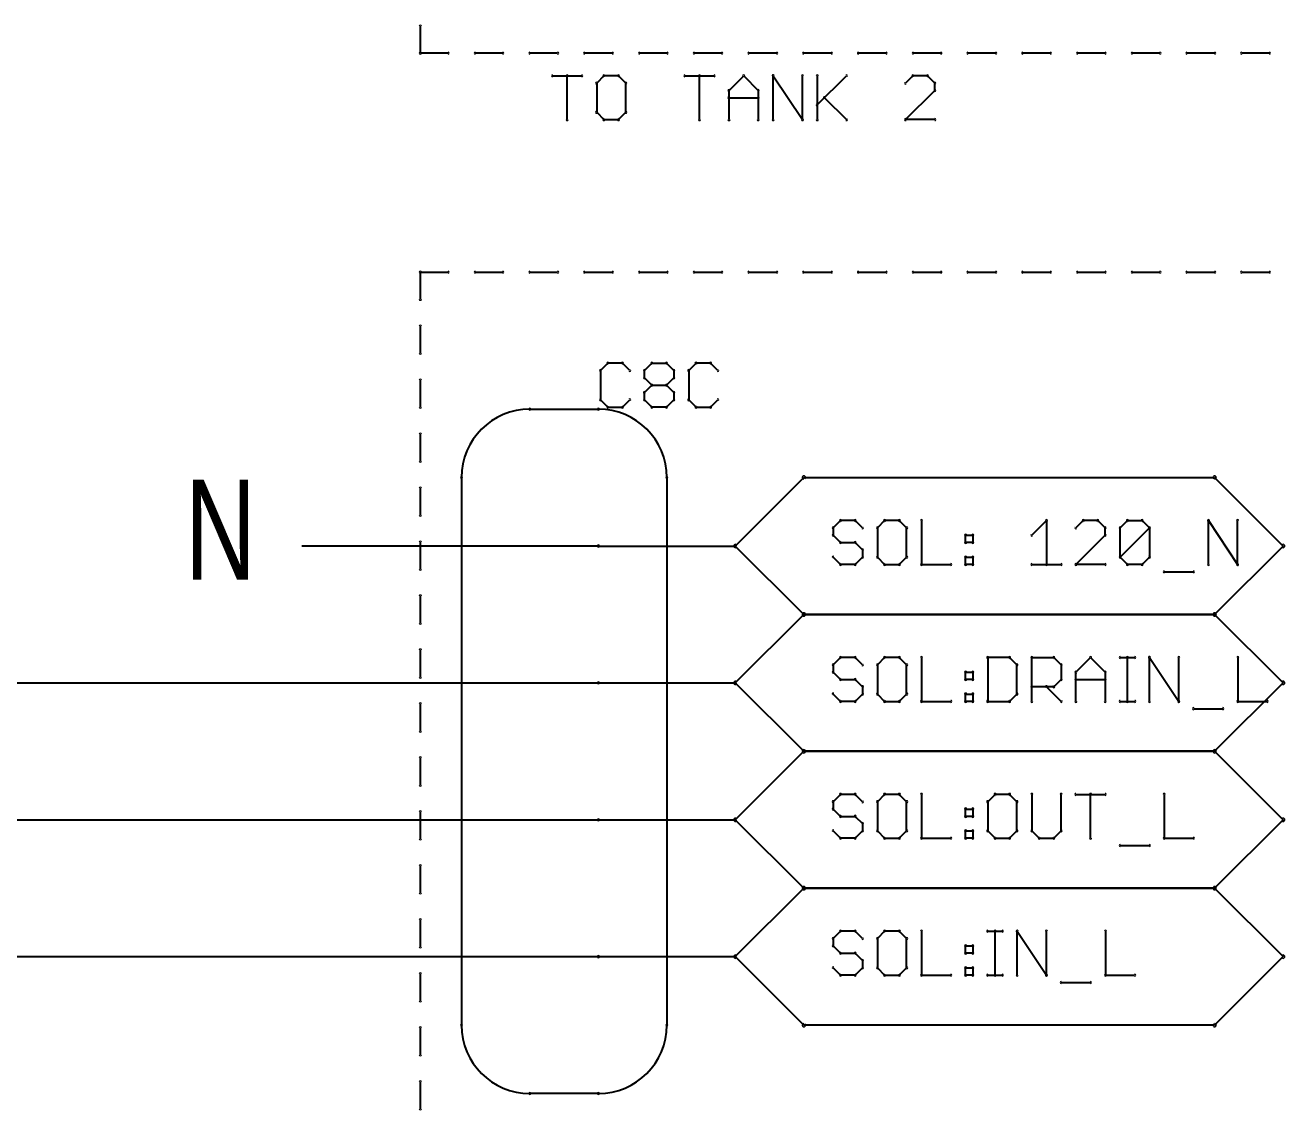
# Paper-space layout 'RLT OUTPUT MODULE' of a CAD drawing. Header units: inches. Extents: x 0.1 to 12.3, y 0.1 to 10.
# Drawn here: x 7.113 to 8.953, y 3.326 to 4.911 of the extents above; entities that cross this region are included whole.
import ezdxf

# ---------------------------------------------------------------- set-up
doc = ezdxf.new("R2010")
doc.units = ezdxf.units.IN
doc.header["$MEASUREMENT"] = 0
for name, color, linetype in [('94', 14, 'Continuous'), ('95', 250, 'Continuous'), ('96', 250, 'Continuous'), ('97', 94, 'Continuous'), ('TEXT', 4, 'Continuous'), ('THIN_RED', 1, 'Continuous')]:
    doc.layers.add(name, color=color, linetype=linetype)
doc.styles.add('SLDTEXTSTYLE0', font='TXT', dxfattribs={"width": 0.736842})

psp = doc.layouts.new('RLT OUTPUT MODULE')

# ---------------------------------------------------------------- linework, layer by layer
at = {"layer": '94', "lineweight": 25}
for p, q in [((8.15, 4.15), (8.25, 4.25)), ((8.25, 4.25), (8.85, 4.25)), ((8.85, 4.25), (8.95, 4.15)), ((7.95, 4.15), (8.15, 4.15)), ((8.25, 4.05), (8.15, 4.15)), ((8.95, 4.15), (8.85, 4.05)), ((8.15, 3.95), (8.25, 4.05)), ((8.85, 4.05), (8.25, 4.05)), ((8.25, 4.05), (8.85, 4.05)), ((8.85, 4.05), (8.95, 3.95)), ((7.95, 3.95), (8.15, 3.95)), ((8.25, 3.85), (8.15, 3.95)), ((8.95, 3.95), (8.85, 3.85)), ((8.15, 3.75), (8.25, 3.85)), ((8.85, 3.85), (8.25, 3.85)), ((8.25, 3.85), (8.85, 3.85)), ((8.85, 3.85), (8.95, 3.75)), ((7.95, 3.75), (8.15, 3.75)), ((8.25, 3.65), (8.15, 3.75)), ((8.95, 3.75), (8.85, 3.65)), ((8.15, 3.55), (8.25, 3.65)), ((8.85, 3.65), (8.25, 3.65)), ((8.25, 3.65), (8.85, 3.65)), ((8.85, 3.65), (8.95, 3.55)), ((7.95, 3.55), (8.15, 3.55)), ((8.25, 3.45), (8.15, 3.55)), ((8.95, 3.55), (8.85, 3.45)), ((8.85, 3.45), (8.25, 3.45))]:
    psp.add_line(p, q, dxfattribs=at)
at = {"layer": '94', "lineweight": 18}
for centre, radius, start, end in [((8.25, 4.25), 0.0025, 90, 270), ((8.25, 4.25), 0.0025, 315, 135), ((8.85, 4.25), 0.0025, 45, 225), ((8.85, 4.25), 0.0025, 270, 90), ((7.95, 4.15), 0.0015, 90, 270), ((8.15, 4.15), 0.0025, 45, 225), ((8.15, 4.15), 0.0025, 135, 315), ((8.15, 4.15), 0.0015, 270, 90), ((8.95, 4.15), 0.0025, 315, 135), ((8.95, 4.15), 0.0025, 225, 45), ((8.25, 4.05), 0.0025, 90, 270), ((8.25, 4.05), 0.0025, 90, 270), ((8.25, 4.05), 0.0025, 315, 135), ((8.25, 4.05), 0.0025, 225, 45), ((8.85, 4.05), 0.0025, 45, 225), ((8.85, 4.05), 0.0025, 135, 315), ((8.85, 4.05), 0.0025, 270, 90), ((8.85, 4.05), 0.0025, 270, 90), ((7.95, 3.95), 0.0015, 90, 270), ((8.15, 3.95), 0.0025, 45, 225), ((8.15, 3.95), 0.0025, 135, 315), ((8.15, 3.95), 0.0015, 270, 90), ((8.95, 3.95), 0.0025, 315, 135), ((8.95, 3.95), 0.0025, 225, 45), ((8.25, 3.85), 0.0025, 90, 270), ((8.25, 3.85), 0.0025, 90, 270), ((8.25, 3.85), 0.0025, 315, 135), ((8.25, 3.85), 0.0025, 225, 45), ((8.85, 3.85), 0.0025, 45, 225), ((8.85, 3.85), 0.0025, 135, 315), ((8.85, 3.85), 0.0025, 270, 90), ((8.85, 3.85), 0.0025, 270, 90), ((7.95, 3.75), 0.0015, 90, 270), ((8.15, 3.75), 0.0025, 45, 225), ((8.15, 3.75), 0.0025, 135, 315), ((8.15, 3.75), 0.0015, 270, 90), ((8.95, 3.75), 0.0025, 315, 135), ((8.95, 3.75), 0.0025, 225, 45), ((8.25, 3.65), 0.0025, 90, 270), ((8.25, 3.65), 0.0025, 90, 270), ((8.25, 3.65), 0.0025, 315, 135), ((8.25, 3.65), 0.0025, 225, 45), ((8.85, 3.65), 0.0025, 45, 225), ((8.85, 3.65), 0.0025, 135, 315), ((8.85, 3.65), 0.0025, 270, 90), ((8.85, 3.65), 0.0025, 270, 90), ((7.95, 3.55), 0.0015, 90, 270), ((8.15, 3.55), 0.0025, 45, 225), ((8.15, 3.55), 0.0025, 135, 315), ((8.15, 3.55), 0.0015, 270, 90), ((8.95, 3.55), 0.0025, 315, 135), ((8.95, 3.55), 0.0025, 225, 45), ((8.25, 3.45), 0.0025, 90, 270), ((8.25, 3.45), 0.0025, 225, 45), ((8.85, 3.45), 0.0025, 135, 315), ((8.85, 3.45), 0.0025, 270, 90)]:
    psp.add_arc(centre, radius, start, end, dxfattribs=at)
at = {"layer": '95', "lineweight": 25}
for p, q in [((7.9637, 4.4171), (7.953, 4.4064)), ((7.985, 4.4171), (7.9637, 4.4171)), ((7.9957, 4.4064), (7.985, 4.4171)), ((8.0175, 4.4064), (8.0281, 4.4171)), ((8.0281, 4.4171), (8.0495, 4.4171)), ((8.0495, 4.4171), (8.0602, 4.4064)), ((8.0926, 4.4171), (8.0819, 4.4064)), ((8.1139, 4.4171), (8.0926, 4.4171)), ((8.1246, 4.4064), (8.1139, 4.4171)), ((7.953, 4.4064), (7.953, 4.3637)), ((8.0175, 4.3957), (8.0175, 4.4064)), ((8.0602, 4.4064), (8.0602, 4.3957)), ((8.0819, 4.4064), (8.0819, 4.3637)), ((8.0281, 4.385), (8.0175, 4.3957)), ((8.0175, 4.3744), (8.0281, 4.385)), ((8.0281, 4.385), (8.0495, 4.385)), ((8.0602, 4.3957), (8.0495, 4.385)), ((8.0495, 4.385), (8.0602, 4.3744)), ((7.953, 4.3637), (7.9637, 4.353)), ((7.985, 4.353), (7.9957, 4.3637)), ((8.0175, 4.3637), (8.0175, 4.3744)), ((8.0281, 4.353), (8.0175, 4.3637)), ((8.0602, 4.3637), (8.0495, 4.353)), ((8.0602, 4.3744), (8.0602, 4.3637)), ((8.0819, 4.3637), (8.0926, 4.353)), ((8.1139, 4.353), (8.1246, 4.3637)), ((7.85, 4.35), (7.95, 4.35)), ((7.9637, 4.353), (7.985, 4.353)), ((8.0495, 4.353), (8.0281, 4.353)), ((8.0926, 4.353), (8.1139, 4.353)), ((7.75, 4.25), (7.75, 3.45)), ((7.95, 3.35), (7.85, 3.35))]:
    psp.add_line(p, q, dxfattribs=at)
at = {"layer": '95', "lineweight": 18}
for centre, start, end in [((7.9637, 4.4171), 90, 270), ((7.9637, 4.4171), 315, 135), ((7.985, 4.4171), 45, 225), ((7.985, 4.4171), 270, 90), ((8.0281, 4.4171), 90, 270), ((8.0281, 4.4171), 315, 135), ((8.0495, 4.4171), 45, 225), ((8.0495, 4.4171), 270, 90), ((8.0926, 4.4171), 90, 270), ((8.0926, 4.4171), 315, 135), ((8.1139, 4.4171), 45, 225), ((8.1139, 4.4171), 270, 90), ((7.953, 4.4064), 0, 180), ((7.953, 4.4064), 135, 315), ((7.9957, 4.4064), 225, 45), ((8.0175, 4.4064), 0, 180), ((8.0175, 4.4064), 135, 315), ((8.0175, 4.3957), 45, 225), ((8.0602, 4.4064), 0, 180), ((8.0602, 4.4064), 225, 45), ((8.0602, 4.3957), 315, 135), ((8.0819, 4.4064), 0, 180), ((8.0819, 4.4064), 135, 315), ((8.1246, 4.4064), 225, 45), ((8.0175, 4.3957), 180, 0), ((8.0281, 4.385), 90, 270), ((8.0281, 4.385), 315, 135), ((8.0281, 4.385), 225, 45), ((8.0495, 4.385), 45, 225), ((8.0495, 4.385), 135, 315), ((8.0495, 4.385), 270, 90), ((8.0602, 4.3957), 180, 0), ((7.953, 4.3637), 44.9865, 224.9865), ((7.953, 4.3637), 180, 0), ((7.9957, 4.3637), 315.0135, 135.0135), ((8.0175, 4.3744), 0, 180), ((8.0175, 4.3744), 135.0135, 315.0135), ((8.0175, 4.3637), 44.9865, 224.9865), ((8.0175, 4.3637), 180, 0), ((8.0602, 4.3744), 0, 180), ((8.0602, 4.3637), 180, 0), ((8.0602, 4.3744), 224.9865, 44.9865), ((8.0602, 4.3637), 315.0135, 135.0135), ((8.0819, 4.3637), 44.9865, 224.9865), ((8.0819, 4.3637), 180, 0), ((8.1246, 4.3637), 315.0135, 135.0135), ((7.85, 4.35), 90, 270), ((7.85, 4.35), 270, 90), ((7.95, 4.35), 90, 270), ((7.95, 4.35), 270, 90), ((7.9637, 4.353), 90, 270), ((7.9637, 4.353), 225.0135, 45.0135), ((7.985, 4.353), 134.9865, 314.9865), ((7.985, 4.353), 270, 90), ((8.0281, 4.353), 90, 270), ((8.0281, 4.353), 225.0135, 45.0135), ((8.0495, 4.353), 134.9865, 314.9865), ((8.0495, 4.353), 270, 90), ((8.0926, 4.353), 90, 270), ((8.0926, 4.353), 225.0135, 45.0135), ((8.1139, 4.353), 134.9865, 314.9865), ((8.1139, 4.353), 270, 90), ((7.75, 4.25), 0, 180), ((7.75, 4.25), 180, 0), ((8.05, 4.25), 180, 0), ((7.75, 3.45), 0, 180), ((7.75, 3.45), 180, 0), ((8.05, 3.45), 0, 180), ((7.85, 3.35), 90, 270), ((7.85, 3.35), 270, 90), ((7.95, 3.35), 90, 270), ((7.95, 3.35), 270, 90)]:
    psp.add_arc(centre, 0.0015, start, end, dxfattribs=at)
at = {"layer": '95', "lineweight": 25}
for centre, start, end in [((7.85, 4.25), 90, 180), ((7.95, 4.25), 360, 90), ((7.85, 3.45), 180, 270), ((7.95, 3.45), 270, 0)]:
    psp.add_arc(centre, 0.1, start, end, dxfattribs=at)
at = {"layer": '96', "lineweight": 25}
psp.add_line((8.05, 4.25), (8.05, 3.45), dxfattribs=at)
at = {"layer": '96', "lineweight": 18}
for centre, start, end in [((8.05, 4.25), 0, 180), ((8.05, 3.45), 180, 0)]:
    psp.add_arc(centre, 0.0015, start, end, dxfattribs=at)
at = {"layer": '97', "lineweight": 25}
for p, q in [((7.69, 4.87), (7.69, 4.9095)), ((7.7306, 4.87), (7.69, 4.87)), ((7.8106, 4.87), (7.77, 4.87)), ((7.8905, 4.87), (7.8499, 4.87)), ((7.9705, 4.87), (7.9299, 4.87)), ((8.0505, 4.87), (8.0099, 4.87)), ((8.1304, 4.87), (8.0898, 4.87)), ((8.2104, 4.87), (8.1698, 4.87)), ((8.2904, 4.87), (8.2498, 4.87)), ((8.3703, 4.87), (8.3297, 4.87)), ((8.4503, 4.87), (8.4097, 4.87)), ((8.5303, 4.87), (8.4897, 4.87)), ((8.6103, 4.87), (8.5697, 4.87)), ((8.6902, 4.87), (8.6496, 4.87)), ((8.7702, 4.87), (8.7296, 4.87)), ((8.8502, 4.87), (8.8096, 4.87)), ((8.9301, 4.87), (8.8895, 4.87)), ((7.883, 4.8371), (7.9257, 4.8371)), ((7.9044, 4.773), (7.9044, 4.8371)), ((7.9581, 4.8371), (7.9475, 4.8264)), ((7.9475, 4.8264), (7.9475, 4.7837)), ((7.9795, 4.8371), (7.9581, 4.8371)), ((7.9902, 4.8264), (7.9795, 4.8371)), ((7.9902, 4.7837), (7.9902, 4.8264)), ((8.0764, 4.8371), (8.1191, 4.8371)), ((8.0977, 4.773), (8.0977, 4.8371)), ((8.1408, 4.8157), (8.1622, 4.8371)), ((8.1622, 4.8371), (8.1835, 4.8157)), ((8.2053, 4.773), (8.2053, 4.8371)), ((8.2053, 4.8371), (8.248, 4.773)), ((8.248, 4.773), (8.248, 4.8371)), ((8.2697, 4.8371), (8.2697, 4.773)), ((8.2697, 4.7944), (8.3124, 4.8371)), ((8.4093, 4.8371), (8.3986, 4.8264)), ((8.4307, 4.8371), (8.4093, 4.8371)), ((8.4413, 4.8264), (8.4307, 4.8371)), ((8.4413, 4.8157), (8.4413, 4.8264)), ((8.1408, 4.773), (8.1408, 4.8157)), ((8.1408, 4.805), (8.1835, 4.805)), ((8.1835, 4.8157), (8.1835, 4.773)), ((8.2804, 4.805), (8.3124, 4.773)), ((8.3986, 4.773), (8.4413, 4.8157)), ((7.9475, 4.7837), (7.9581, 4.773)), ((7.9795, 4.773), (7.9902, 4.7837)), ((7.9581, 4.773), (7.9795, 4.773)), ((8.4413, 4.773), (8.3986, 4.773)), ((7.69, 4.5105), (7.69, 4.55)), ((7.69, 4.55), (7.7306, 4.55)), ((7.77, 4.55), (7.8106, 4.55)), ((7.8499, 4.55), (7.8905, 4.55)), ((7.9299, 4.55), (7.9705, 4.55)), ((8.0099, 4.55), (8.0505, 4.55)), ((8.0898, 4.55), (8.1304, 4.55)), ((8.1698, 4.55), (8.2104, 4.55)), ((8.2498, 4.55), (8.2904, 4.55)), ((8.3297, 4.55), (8.3703, 4.55)), ((8.4097, 4.55), (8.4503, 4.55)), ((8.4897, 4.55), (8.5303, 4.55)), ((8.5697, 4.55), (8.6103, 4.55)), ((8.6496, 4.55), (8.6902, 4.55)), ((8.7296, 4.55), (8.7702, 4.55)), ((8.8096, 4.55), (8.8502, 4.55)), ((8.8895, 4.55), (8.9301, 4.55)), ((7.69, 4.4317), (7.69, 4.4711)), ((7.69, 4.3528), (7.69, 4.3923)), ((7.69, 4.274), (7.69, 4.3134)), ((7.69, 4.1951), (7.69, 4.2346)), ((8.3037, 4.1871), (8.293, 4.1764)), ((8.293, 4.1764), (8.293, 4.1657)), ((8.325, 4.1871), (8.3037, 4.1871)), ((8.3357, 4.1764), (8.325, 4.1871)), ((8.3681, 4.1871), (8.3575, 4.1764)), ((8.3575, 4.1764), (8.3575, 4.1337)), ((8.3895, 4.1871), (8.3681, 4.1871)), ((8.4002, 4.1764), (8.3895, 4.1871)), ((8.4002, 4.1337), (8.4002, 4.1764)), ((8.4219, 4.1871), (8.4219, 4.123)), ((8.583, 4.1657), (8.6044, 4.1871)), ((8.6044, 4.1871), (8.6044, 4.123)), ((8.6582, 4.1871), (8.6475, 4.1764)), ((8.6795, 4.1871), (8.6582, 4.1871)), ((8.6902, 4.1764), (8.6795, 4.1871)), ((8.6902, 4.1657), (8.6902, 4.1764)), ((8.712, 4.1764), (8.7226, 4.1871)), ((8.712, 4.1337), (8.712, 4.1764)), ((8.712, 4.1337), (8.7547, 4.1764)), ((8.7226, 4.1871), (8.744, 4.1871)), ((8.744, 4.1871), (8.7547, 4.1764)), ((8.7547, 4.1764), (8.7547, 4.1337)), ((8.8409, 4.123), (8.8409, 4.1871)), ((8.8409, 4.1871), (8.8836, 4.123)), ((8.8836, 4.123), (8.8836, 4.1871)), ((8.293, 4.1657), (8.3037, 4.155)), ((8.4864, 4.1657), (8.497, 4.1657)), ((8.4864, 4.155), (8.4864, 4.1657)), ((8.497, 4.1657), (8.497, 4.155)), ((8.6475, 4.123), (8.6902, 4.1657)), ((7.69, 4.1162), (7.69, 4.1557)), ((8.3037, 4.155), (8.325, 4.155)), ((8.325, 4.155), (8.3357, 4.1444)), ((8.3357, 4.1444), (8.3357, 4.1337)), ((8.497, 4.155), (8.4864, 4.155)), ((8.3037, 4.123), (8.293, 4.1337)), ((8.325, 4.123), (8.3037, 4.123)), ((8.3357, 4.1337), (8.325, 4.123)), ((8.3575, 4.1337), (8.3681, 4.123)), ((8.3681, 4.123), (8.3895, 4.123)), ((8.3895, 4.123), (8.4002, 4.1337)), ((8.4219, 4.123), (8.4646, 4.123)), ((8.4864, 4.1337), (8.497, 4.1337)), ((8.4864, 4.123), (8.4864, 4.1337)), ((8.497, 4.123), (8.4864, 4.123)), ((8.497, 4.1337), (8.497, 4.123)), ((8.583, 4.123), (8.6258, 4.123)), ((8.6902, 4.123), (8.6475, 4.123)), ((8.7226, 4.123), (8.712, 4.1337)), ((8.744, 4.123), (8.7226, 4.123)), ((8.7547, 4.1337), (8.744, 4.123)), ((8.7764, 4.1123), (8.8191, 4.1123)), ((7.69, 4.0374), (7.69, 4.0769)), ((7.69, 3.9585), (7.69, 3.998)), ((8.3037, 3.9871), (8.293, 3.9764)), ((8.293, 3.9764), (8.293, 3.9657)), ((8.325, 3.9871), (8.3037, 3.9871)), ((8.3357, 3.9764), (8.325, 3.9871)), ((8.3681, 3.9871), (8.3575, 3.9764)), ((8.3575, 3.9764), (8.3575, 3.9337)), ((8.3895, 3.9871), (8.3681, 3.9871)), ((8.4002, 3.9764), (8.3895, 3.9871)), ((8.4002, 3.9337), (8.4002, 3.9764)), ((8.4219, 3.9871), (8.4219, 3.923)), ((8.5186, 3.9871), (8.5186, 3.923)), ((8.5506, 3.9871), (8.5186, 3.9871)), ((8.5613, 3.9764), (8.5506, 3.9871)), ((8.5613, 3.9337), (8.5613, 3.9764)), ((8.583, 3.923), (8.583, 3.9871)), ((8.583, 3.9871), (8.6151, 3.9871)), ((8.6151, 3.9871), (8.6258, 3.9764)), ((8.6258, 3.9764), (8.6258, 3.955)), ((8.6475, 3.9657), (8.6689, 3.9871)), ((8.6689, 3.9871), (8.6902, 3.9657)), ((8.712, 3.9871), (8.7333, 3.9871)), ((8.7226, 3.923), (8.7226, 3.9871)), ((8.7549, 3.923), (8.7549, 3.9871)), ((8.7549, 3.9871), (8.7976, 3.923)), ((8.7976, 3.923), (8.7976, 3.9871)), ((8.8838, 3.9871), (8.8838, 3.923)), ((8.293, 3.9657), (8.3037, 3.955)), ((8.4864, 3.9657), (8.497, 3.9657)), ((8.4864, 3.955), (8.4864, 3.9657)), ((8.497, 3.9657), (8.497, 3.955)), ((8.6475, 3.923), (8.6475, 3.9657)), ((8.6902, 3.9657), (8.6902, 3.923)), ((8.3037, 3.955), (8.325, 3.955)), ((8.325, 3.955), (8.3357, 3.9444)), ((8.3357, 3.9444), (8.3357, 3.9337)), ((8.497, 3.955), (8.4864, 3.955)), ((8.6151, 3.9444), (8.583, 3.9444)), ((8.6044, 3.9444), (8.6258, 3.923)), ((8.6258, 3.955), (8.6151, 3.9444)), ((8.6475, 3.955), (8.6902, 3.955)), ((7.69, 3.8797), (7.69, 3.9192)), ((8.3037, 3.923), (8.293, 3.9337)), ((8.325, 3.923), (8.3037, 3.923)), ((8.3357, 3.9337), (8.325, 3.923)), ((8.3575, 3.9337), (8.3681, 3.923)), ((8.3681, 3.923), (8.3895, 3.923)), ((8.3895, 3.923), (8.4002, 3.9337)), ((8.4219, 3.923), (8.4646, 3.923)), ((8.4864, 3.9337), (8.497, 3.9337)), ((8.4864, 3.923), (8.4864, 3.9337)), ((8.497, 3.923), (8.4864, 3.923)), ((8.497, 3.9337), (8.497, 3.923)), ((8.5186, 3.923), (8.5506, 3.923)), ((8.5506, 3.923), (8.5613, 3.9337)), ((8.712, 3.923), (8.7333, 3.923)), ((8.8838, 3.923), (8.9265, 3.923)), ((8.8194, 3.9123), (8.8621, 3.9123)), ((7.69, 3.8008), (7.69, 3.8403)), ((8.3037, 3.7871), (8.293, 3.7764)), ((8.293, 3.7764), (8.293, 3.7657)), ((8.325, 3.7871), (8.3037, 3.7871)), ((8.3357, 3.7764), (8.325, 3.7871)), ((8.3681, 3.7871), (8.3575, 3.7764)), ((8.3575, 3.7764), (8.3575, 3.7337)), ((8.3895, 3.7871), (8.3681, 3.7871)), ((8.4002, 3.7764), (8.3895, 3.7871)), ((8.4002, 3.7337), (8.4002, 3.7764)), ((8.4219, 3.7871), (8.4219, 3.723)), ((8.5293, 3.7871), (8.5186, 3.7764)), ((8.5186, 3.7764), (8.5186, 3.7337)), ((8.5506, 3.7871), (8.5293, 3.7871)), ((8.5613, 3.7764), (8.5506, 3.7871)), ((8.5613, 3.7337), (8.5613, 3.7764)), ((8.583, 3.7871), (8.583, 3.7337)), ((8.6258, 3.7337), (8.6258, 3.7871)), ((8.6475, 3.7871), (8.6902, 3.7871)), ((8.6689, 3.723), (8.6689, 3.7871)), ((8.7764, 3.7871), (8.7764, 3.723)), ((7.69, 3.722), (7.69, 3.7615)), ((8.293, 3.7657), (8.3037, 3.755)), ((8.3037, 3.755), (8.325, 3.755)), ((8.325, 3.755), (8.3357, 3.7444)), ((8.4864, 3.7657), (8.497, 3.7657)), ((8.4864, 3.755), (8.4864, 3.7657)), ((8.497, 3.755), (8.4864, 3.755)), ((8.497, 3.7657), (8.497, 3.755)), ((8.3357, 3.7444), (8.3357, 3.7337)), ((8.3037, 3.723), (8.293, 3.7337)), ((8.325, 3.723), (8.3037, 3.723)), ((8.3357, 3.7337), (8.325, 3.723)), ((8.3575, 3.7337), (8.3681, 3.723)), ((8.3681, 3.723), (8.3895, 3.723)), ((8.3895, 3.723), (8.4002, 3.7337)), ((8.4219, 3.723), (8.4646, 3.723)), ((8.4864, 3.7337), (8.497, 3.7337)), ((8.4864, 3.723), (8.4864, 3.7337)), ((8.497, 3.723), (8.4864, 3.723)), ((8.497, 3.7337), (8.497, 3.723)), ((8.5186, 3.7337), (8.5293, 3.723)), ((8.5293, 3.723), (8.5506, 3.723)), ((8.5506, 3.723), (8.5613, 3.7337)), ((8.583, 3.7337), (8.5937, 3.723)), ((8.5937, 3.723), (8.6151, 3.723)), ((8.6151, 3.723), (8.6258, 3.7337)), ((8.7764, 3.723), (8.8191, 3.723)), ((8.712, 3.7123), (8.7547, 3.7123)), ((7.69, 3.6431), (7.69, 3.6826)), ((7.69, 3.5643), (7.69, 3.6038)), ((8.3037, 3.5871), (8.293, 3.5764)), ((8.293, 3.5764), (8.293, 3.5657)), ((8.325, 3.5871), (8.3037, 3.5871)), ((8.3357, 3.5764), (8.325, 3.5871)), ((8.3681, 3.5871), (8.3575, 3.5764)), ((8.3575, 3.5764), (8.3575, 3.5337)), ((8.3895, 3.5871), (8.3681, 3.5871)), ((8.4002, 3.5764), (8.3895, 3.5871)), ((8.4002, 3.5337), (8.4002, 3.5764)), ((8.4219, 3.5871), (8.4219, 3.523)), ((8.5186, 3.5871), (8.5399, 3.5871)), ((8.5293, 3.523), (8.5293, 3.5871)), ((8.5616, 3.523), (8.5616, 3.5871)), ((8.5616, 3.5871), (8.6043, 3.523)), ((8.6043, 3.523), (8.6043, 3.5871)), ((8.6905, 3.5871), (8.6905, 3.523)), ((8.293, 3.5657), (8.3037, 3.555)), ((8.3037, 3.555), (8.325, 3.555)), ((8.325, 3.555), (8.3357, 3.5444)), ((8.4864, 3.5657), (8.497, 3.5657)), ((8.4864, 3.555), (8.4864, 3.5657)), ((8.497, 3.555), (8.4864, 3.555)), ((8.497, 3.5657), (8.497, 3.555)), ((8.3037, 3.523), (8.293, 3.5337)), ((8.3357, 3.5337), (8.325, 3.523)), ((8.3357, 3.5444), (8.3357, 3.5337)), ((8.3575, 3.5337), (8.3681, 3.523)), ((8.3895, 3.523), (8.4002, 3.5337)), ((8.4864, 3.5337), (8.497, 3.5337)), ((8.4864, 3.523), (8.4864, 3.5337)), ((8.497, 3.5337), (8.497, 3.523)), ((7.69, 3.4854), (7.69, 3.5249)), ((8.325, 3.523), (8.3037, 3.523)), ((8.3681, 3.523), (8.3895, 3.523)), ((8.4219, 3.523), (8.4646, 3.523)), ((8.497, 3.523), (8.4864, 3.523)), ((8.5186, 3.523), (8.5399, 3.523)), ((8.6905, 3.523), (8.7332, 3.523)), ((8.626, 3.5123), (8.6687, 3.5123)), ((7.69, 3.4066), (7.69, 3.446)), ((7.69, 3.3277), (7.69, 3.3672))]:
    psp.add_line(p, q, dxfattribs=at)
at = {"layer": '97', "lineweight": 18}
for centre, start, end in [((7.69, 4.9095), 0, 180), ((7.69, 4.87), 90, 270), ((7.69, 4.87), 180, 0), ((7.7306, 4.87), 270, 90), ((7.77, 4.87), 90, 270), ((7.8106, 4.87), 270, 90), ((7.8499, 4.87), 90, 270), ((7.8905, 4.87), 270, 90), ((7.9299, 4.87), 90, 270), ((7.9705, 4.87), 270, 90), ((8.0099, 4.87), 90, 270), ((8.0505, 4.87), 270, 90), ((8.0898, 4.87), 90, 270), ((8.1304, 4.87), 270, 90), ((8.1698, 4.87), 90, 270), ((8.2104, 4.87), 270, 90), ((8.2498, 4.87), 90, 270), ((8.2904, 4.87), 270, 90), ((8.3297, 4.87), 90, 270), ((8.3703, 4.87), 270, 90), ((8.4097, 4.87), 90, 270), ((8.4503, 4.87), 270, 90), ((8.4897, 4.87), 90, 270), ((8.5303, 4.87), 270, 90), ((8.5697, 4.87), 90, 270), ((8.6103, 4.87), 270, 90), ((8.6496, 4.87), 90, 270), ((8.6902, 4.87), 270, 90), ((8.7296, 4.87), 90, 270), ((8.7702, 4.87), 270, 90), ((8.8096, 4.87), 90, 270), ((8.8502, 4.87), 270, 90), ((8.8895, 4.87), 90, 270), ((8.9301, 4.87), 270, 90), ((7.883, 4.8371), 90, 270), ((7.9044, 4.8371), 0, 180), ((7.9257, 4.8371), 270, 90), ((7.9581, 4.8371), 90, 270), ((7.9581, 4.8371), 315, 135), ((7.9795, 4.8371), 45, 225), ((7.9795, 4.8371), 270, 90), ((8.0764, 4.8371), 90, 270), ((8.0977, 4.8371), 0, 180), ((8.1191, 4.8371), 270, 90), ((8.1622, 4.8371), 45, 225), ((8.1622, 4.8371), 315, 135), ((8.2053, 4.8371), 0, 180), ((8.2053, 4.8371), 33.6901, 213.6901), ((8.248, 4.8371), 0, 180), ((8.2697, 4.8371), 0, 180), ((8.3124, 4.8371), 315.0135, 135.0135), ((8.4093, 4.8371), 90, 270), ((8.4093, 4.8371), 315, 135), ((8.4307, 4.8371), 44.9865, 224.9865), ((8.4307, 4.8371), 270, 90), ((7.9475, 4.8264), 0, 180), ((7.9475, 4.8264), 135, 315), ((7.9902, 4.8264), 0, 180), ((7.9902, 4.8264), 225, 45), ((8.3986, 4.8264), 134.9865, 314.9865), ((8.4413, 4.8264), 0, 180), ((8.4413, 4.8264), 225, 45), ((8.1408, 4.8157), 0, 180), ((8.1408, 4.8157), 135, 315), ((8.1408, 4.805), 90, 270), ((8.1835, 4.8157), 0, 180), ((8.1835, 4.8157), 225, 45), ((8.1835, 4.805), 270, 90), ((8.2804, 4.805), 45, 225), ((8.4413, 4.8157), 180, 0), ((8.4413, 4.8157), 315, 135), ((7.9475, 4.7837), 44.9865, 224.9865), ((7.9475, 4.7837), 180, 0), ((7.9902, 4.7837), 180, 0), ((7.9902, 4.7837), 315.0135, 135.0135), ((8.2697, 4.7944), 135, 315), ((7.9044, 4.773), 180, 0), ((7.9581, 4.773), 90, 270), ((7.9581, 4.773), 225.0135, 45.0135), ((7.9795, 4.773), 134.9865, 314.9865), ((7.9795, 4.773), 270, 90), ((8.0977, 4.773), 180, 0), ((8.1408, 4.773), 180, 0), ((8.1835, 4.773), 180, 0), ((8.2053, 4.773), 180, 0), ((8.248, 4.773), 180, 0), ((8.248, 4.773), 213.6901, 33.6901), ((8.2697, 4.773), 180, 0), ((8.3124, 4.773), 225, 45), ((8.3986, 4.773), 90, 270), ((8.3986, 4.773), 134.9865, 314.9865), ((8.4413, 4.773), 270, 90), ((7.69, 4.55), 0, 180), ((7.69, 4.55), 90, 270), ((7.7306, 4.55), 270, 90), ((7.77, 4.55), 90, 270), ((7.8106, 4.55), 270, 90), ((7.8499, 4.55), 90, 270), ((7.8905, 4.55), 270, 90), ((7.9299, 4.55), 90, 270), ((7.9705, 4.55), 270, 90), ((8.0099, 4.55), 90, 270), ((8.0505, 4.55), 270, 90), ((8.0898, 4.55), 90, 270), ((8.1304, 4.55), 270, 90), ((8.1698, 4.55), 90, 270), ((8.2104, 4.55), 270, 90), ((8.2498, 4.55), 90, 270), ((8.2904, 4.55), 270, 90), ((8.3297, 4.55), 90, 270), ((8.3703, 4.55), 270, 90), ((8.4097, 4.55), 90, 270), ((8.4503, 4.55), 270, 90), ((8.4897, 4.55), 90, 270), ((8.5303, 4.55), 270, 90), ((8.5697, 4.55), 90, 270), ((8.6103, 4.55), 270, 90), ((8.6496, 4.55), 90, 270), ((8.6902, 4.55), 270, 90), ((8.7296, 4.55), 90, 270), ((8.7702, 4.55), 270, 90), ((8.8096, 4.55), 90, 270), ((8.8502, 4.55), 270, 90), ((8.8895, 4.55), 90, 270), ((8.9301, 4.55), 270, 90), ((7.69, 4.5105), 180, 0), ((7.69, 4.4711), 0, 180), ((7.69, 4.4317), 180, 0), ((7.69, 4.3923), 0, 180), ((7.69, 4.3528), 180, 0), ((7.69, 4.3134), 0, 180), ((7.69, 4.274), 180, 0), ((7.69, 4.2346), 0, 180), ((7.69, 4.1951), 180, 0), ((8.293, 4.1764), 0, 180), ((8.293, 4.1764), 135, 315), ((8.3037, 4.1871), 90, 270), ((8.3037, 4.1871), 315, 135), ((8.325, 4.1871), 45, 225), ((8.325, 4.1871), 270, 90), ((8.3357, 4.1764), 225, 45), ((8.3575, 4.1764), 0, 180), ((8.3575, 4.1764), 135, 315), ((8.3681, 4.1871), 90, 270), ((8.3681, 4.1871), 315, 135), ((8.3895, 4.1871), 45, 225), ((8.3895, 4.1871), 270, 90), ((8.4002, 4.1764), 0, 180), ((8.4002, 4.1764), 225, 45), ((8.4219, 4.1871), 0, 180), ((8.6044, 4.1871), 0, 180), ((8.6044, 4.1871), 315.0135, 135.0135), ((8.6475, 4.1764), 134.9865, 314.9865), ((8.6582, 4.1871), 90, 270), ((8.6582, 4.1871), 315.0135, 135.0135), ((8.6795, 4.1871), 45, 225), ((8.6795, 4.1871), 270, 90), ((8.6902, 4.1764), 0, 180), ((8.6902, 4.1764), 225.0135, 45.0135), ((8.712, 4.1764), 0, 180), ((8.712, 4.1764), 134.9865, 314.9865), ((8.7226, 4.1871), 90, 270), ((8.7226, 4.1871), 315.0135, 135.0135), ((8.744, 4.1871), 45, 225), ((8.744, 4.1871), 270, 90), ((8.7547, 4.1764), 0, 180), ((8.7547, 4.1764), 314.9865, 134.9865), ((8.7547, 4.1764), 225.0135, 45.0135), ((8.8409, 4.1871), 0, 180), ((8.8409, 4.1871), 33.6901, 213.6901), ((8.8836, 4.1871), 0, 180), ((8.293, 4.1657), 45, 225), ((8.293, 4.1657), 180, 0), ((8.4864, 4.1657), 90, 270), ((8.4864, 4.1657), 0, 180), ((8.497, 4.1657), 0, 180), ((8.497, 4.1657), 270, 90), ((8.583, 4.1657), 134.9865, 314.9865), ((8.6902, 4.1657), 180, 0), ((8.6902, 4.1657), 314.9865, 134.9865), ((7.69, 4.1557), 0, 180), ((8.3037, 4.155), 90, 270), ((8.3037, 4.155), 225, 45), ((8.325, 4.155), 45, 225), ((8.325, 4.155), 270, 90), ((8.3357, 4.1444), 0, 180), ((8.3357, 4.1444), 224.9865, 44.9865), ((8.4864, 4.155), 90, 270), ((8.4864, 4.155), 180, 0), ((8.497, 4.155), 180, 0), ((8.497, 4.155), 270, 90), ((8.293, 4.1337), 44.9865, 224.9865), ((8.3037, 4.123), 90, 270), ((8.3037, 4.123), 225.0135, 45.0135), ((8.325, 4.123), 134.9865, 314.9865), ((8.325, 4.123), 270, 90), ((8.3357, 4.1337), 180, 0), ((8.3357, 4.1337), 315.0135, 135.0135), ((8.3575, 4.1337), 44.9865, 224.9865), ((8.3575, 4.1337), 180, 0), ((8.3681, 4.123), 90, 270), ((8.3681, 4.123), 225.0135, 45.0135), ((8.3895, 4.123), 134.9865, 314.9865), ((8.3895, 4.123), 270, 90), ((8.4002, 4.1337), 180, 0), ((8.4002, 4.1337), 315.0135, 135.0135), ((8.4219, 4.123), 90, 270), ((8.4219, 4.123), 180, 0), ((8.4646, 4.123), 270, 90), ((8.4864, 4.1337), 90, 270), ((8.4864, 4.1337), 0, 180), ((8.4864, 4.123), 90, 270), ((8.4864, 4.123), 180, 0), ((8.497, 4.1337), 0, 180), ((8.497, 4.123), 180, 0), ((8.497, 4.1337), 270, 90), ((8.497, 4.123), 270, 90), ((8.583, 4.123), 90, 270), ((8.6044, 4.123), 180, 0), ((8.6258, 4.123), 270, 90), ((8.6475, 4.123), 90, 270), ((8.6475, 4.123), 134.9865, 314.9865), ((8.6902, 4.123), 270, 90), ((8.712, 4.1337), 45, 225), ((8.712, 4.1337), 135, 315), ((8.712, 4.1337), 180, 0), ((8.7226, 4.123), 90, 270), ((8.7226, 4.123), 225, 45), ((8.744, 4.123), 134.9865, 314.9865), ((8.744, 4.123), 270, 90), ((8.7547, 4.1337), 180, 0), ((8.7547, 4.1337), 315, 135), ((8.8409, 4.123), 180, 0), ((8.8836, 4.123), 180, 0), ((8.8836, 4.123), 213.6901, 33.6901), ((7.69, 4.1162), 180, 0), ((8.7764, 4.1123), 90, 270), ((8.8191, 4.1123), 270, 90), ((7.69, 4.0769), 0, 180), ((7.69, 4.0374), 180, 0), ((7.69, 3.998), 0, 180), ((8.293, 3.9764), 0, 180), ((8.293, 3.9764), 135, 315), ((8.3037, 3.9871), 90, 270), ((8.3037, 3.9871), 315, 135), ((8.325, 3.9871), 45, 225), ((8.325, 3.9871), 270, 90), ((8.3357, 3.9764), 225, 45), ((8.3575, 3.9764), 0, 180), ((8.3575, 3.9764), 135, 315), ((8.3681, 3.9871), 90, 270), ((8.3681, 3.9871), 315, 135), ((8.3895, 3.9871), 45, 225), ((8.3895, 3.9871), 270, 90), ((8.4002, 3.9764), 0, 180), ((8.4002, 3.9764), 225, 45), ((8.4219, 3.9871), 0, 180), ((8.5186, 3.9871), 0, 180), ((8.5186, 3.9871), 90, 270), ((8.5506, 3.9871), 45, 225), ((8.5506, 3.9871), 270, 90), ((8.5613, 3.9764), 0, 180), ((8.5613, 3.9764), 225.0135, 45.0135), ((8.583, 3.9871), 0, 180), ((8.583, 3.9871), 90, 270), ((8.6151, 3.9871), 45, 225), ((8.6151, 3.9871), 270, 90), ((8.6258, 3.9764), 0, 180), ((8.6258, 3.9764), 225.0135, 45.0135), ((8.6689, 3.9871), 45, 225), ((8.6689, 3.9871), 315, 135), ((8.712, 3.9871), 90, 270), ((8.7226, 3.9871), 0, 180), ((8.7333, 3.9871), 270, 90), ((8.7549, 3.9871), 0, 180), ((8.7549, 3.9871), 33.6901, 213.6901), ((8.7976, 3.9871), 0, 180), ((8.8838, 3.9871), 0, 180), ((7.69, 3.9585), 180, 0), ((8.293, 3.9657), 45, 225), ((8.293, 3.9657), 180, 0), ((8.3037, 3.955), 90, 270), ((8.3037, 3.955), 225, 45), ((8.325, 3.955), 45, 225), ((8.325, 3.955), 270, 90), ((8.4864, 3.9657), 90, 270), ((8.4864, 3.9657), 0, 180), ((8.4864, 3.955), 90, 270), ((8.497, 3.9657), 0, 180), ((8.497, 3.9657), 270, 90), ((8.497, 3.955), 270, 90), ((8.6258, 3.955), 315, 135), ((8.6475, 3.9657), 0, 180), ((8.6475, 3.9657), 134.9865, 314.9865), ((8.6475, 3.955), 90, 270), ((8.6902, 3.9657), 0, 180), ((8.6902, 3.9657), 225.0135, 45.0135), ((8.6902, 3.955), 270, 90), ((8.3357, 3.9444), 0, 180), ((8.3357, 3.9444), 224.9865, 44.9865), ((8.4864, 3.955), 180, 0), ((8.497, 3.955), 180, 0), ((8.583, 3.9444), 90, 270), ((8.6044, 3.9444), 44.9865, 224.9865), ((8.6151, 3.9444), 135, 315), ((8.6151, 3.9444), 270, 90), ((8.6258, 3.955), 180, 0), ((7.69, 3.9192), 0, 180), ((8.293, 3.9337), 44.9865, 224.9865), ((8.3037, 3.923), 90, 270), ((8.3037, 3.923), 225.0135, 45.0135), ((8.325, 3.923), 134.9865, 314.9865), ((8.325, 3.923), 270, 90), ((8.3357, 3.9337), 180, 0), ((8.3357, 3.9337), 315.0135, 135.0135), ((8.3575, 3.9337), 44.9865, 224.9865), ((8.3575, 3.9337), 180, 0), ((8.3681, 3.923), 90, 270), ((8.3681, 3.923), 225.0135, 45.0135), ((8.3895, 3.923), 134.9865, 314.9865), ((8.3895, 3.923), 270, 90), ((8.4002, 3.9337), 180, 0), ((8.4002, 3.9337), 315.0135, 135.0135), ((8.4219, 3.923), 90, 270), ((8.4219, 3.923), 180, 0), ((8.4646, 3.923), 270, 90), ((8.4864, 3.9337), 90, 270), ((8.4864, 3.9337), 0, 180), ((8.4864, 3.923), 90, 270), ((8.4864, 3.923), 180, 0), ((8.497, 3.9337), 0, 180), ((8.497, 3.923), 180, 0), ((8.497, 3.9337), 270, 90), ((8.497, 3.923), 270, 90), ((8.5186, 3.923), 90, 270), ((8.5186, 3.923), 180, 0), ((8.5506, 3.923), 134.9865, 314.9865), ((8.5506, 3.923), 270, 90), ((8.5613, 3.9337), 180, 0), ((8.5613, 3.9337), 315, 135), ((8.583, 3.923), 180, 0), ((8.6258, 3.923), 225.0135, 45.0135), ((8.6475, 3.923), 180, 0), ((8.6902, 3.923), 180, 0), ((8.712, 3.923), 90, 270), ((8.7226, 3.923), 180, 0), ((8.7333, 3.923), 270, 90), ((8.7549, 3.923), 180, 0), ((8.7976, 3.923), 180, 0), ((8.7976, 3.923), 213.6901, 33.6901), ((8.8838, 3.923), 90, 270), ((8.8838, 3.923), 180, 0), ((8.9265, 3.923), 270, 90), ((8.8194, 3.9123), 90, 270), ((8.8621, 3.9123), 270, 90), ((7.69, 3.8797), 180, 0), ((7.69, 3.8403), 0, 180), ((7.69, 3.8008), 180, 0), ((8.293, 3.7764), 0, 180), ((8.293, 3.7764), 135, 315), ((8.3037, 3.7871), 90, 270), ((8.3037, 3.7871), 315, 135), ((8.325, 3.7871), 45, 225), ((8.325, 3.7871), 270, 90), ((8.3357, 3.7764), 225, 45), ((8.3575, 3.7764), 0, 180), ((8.3575, 3.7764), 135, 315), ((8.3681, 3.7871), 90, 270), ((8.3681, 3.7871), 315, 135), ((8.3895, 3.7871), 45, 225), ((8.3895, 3.7871), 270, 90), ((8.4002, 3.7764), 0, 180), ((8.4002, 3.7764), 225, 45), ((8.4219, 3.7871), 0, 180), ((8.5186, 3.7764), 0, 180), ((8.5186, 3.7764), 134.9865, 314.9865), ((8.5293, 3.7871), 90, 270), ((8.5293, 3.7871), 315.0135, 135.0135), ((8.5506, 3.7871), 45, 225), ((8.5506, 3.7871), 270, 90), ((8.5613, 3.7764), 0, 180), ((8.5613, 3.7764), 225.0135, 45.0135), ((8.583, 3.7871), 0, 180), ((8.6258, 3.7871), 0, 180), ((8.6475, 3.7871), 90, 270), ((8.6689, 3.7871), 0, 180), ((8.6902, 3.7871), 270, 90), ((8.7764, 3.7871), 0, 180), ((7.69, 3.7615), 0, 180), ((8.293, 3.7657), 45, 225), ((8.293, 3.7657), 180, 0), ((8.3037, 3.755), 90, 270), ((8.3037, 3.755), 225, 45), ((8.325, 3.755), 45, 225), ((8.325, 3.755), 270, 90), ((8.4864, 3.7657), 90, 270), ((8.4864, 3.7657), 0, 180), ((8.4864, 3.755), 90, 270), ((8.4864, 3.755), 180, 0), ((8.497, 3.7657), 0, 180), ((8.497, 3.755), 180, 0), ((8.497, 3.7657), 270, 90), ((8.497, 3.755), 270, 90), ((8.293, 3.7337), 44.9865, 224.9865), ((8.3357, 3.7444), 0, 180), ((8.3357, 3.7444), 224.9865, 44.9865), ((8.3357, 3.7337), 315.0135, 135.0135), ((8.3575, 3.7337), 44.9865, 224.9865), ((8.4002, 3.7337), 315.0135, 135.0135), ((8.4864, 3.7337), 90, 270), ((8.4864, 3.7337), 0, 180), ((8.497, 3.7337), 0, 180), ((8.497, 3.7337), 270, 90), ((8.5186, 3.7337), 45, 225), ((8.5613, 3.7337), 315, 135), ((8.583, 3.7337), 45, 225), ((8.6258, 3.7337), 315, 135), ((7.69, 3.722), 180, 0), ((8.3037, 3.723), 90, 270), ((8.3037, 3.723), 225.0135, 45.0135), ((8.325, 3.723), 134.9865, 314.9865), ((8.325, 3.723), 270, 90), ((8.3357, 3.7337), 180, 0), ((8.3575, 3.7337), 180, 0), ((8.3681, 3.723), 90, 270), ((8.3681, 3.723), 225.0135, 45.0135), ((8.3895, 3.723), 134.9865, 314.9865), ((8.3895, 3.723), 270, 90), ((8.4002, 3.7337), 180, 0), ((8.4219, 3.723), 90, 270), ((8.4219, 3.723), 180, 0), ((8.4646, 3.723), 270, 90), ((8.4864, 3.723), 90, 270), ((8.4864, 3.723), 180, 0), ((8.497, 3.723), 180, 0), ((8.497, 3.723), 270, 90), ((8.5186, 3.7337), 180, 0), ((8.5293, 3.723), 90, 270), ((8.5293, 3.723), 225, 45), ((8.5506, 3.723), 134.9865, 314.9865), ((8.5506, 3.723), 270, 90), ((8.5613, 3.7337), 180, 0), ((8.583, 3.7337), 180, 0), ((8.5937, 3.723), 90, 270), ((8.5937, 3.723), 225, 45), ((8.6151, 3.723), 134.9865, 314.9865), ((8.6151, 3.723), 270, 90), ((8.6258, 3.7337), 180, 0), ((8.6689, 3.723), 180, 0), ((8.7764, 3.723), 90, 270), ((8.7764, 3.723), 180, 0), ((8.8191, 3.723), 270, 90), ((8.712, 3.7123), 90, 270), ((8.7547, 3.7123), 270, 90), ((7.69, 3.6826), 0, 180), ((7.69, 3.6431), 180, 0), ((7.69, 3.6038), 0, 180), ((8.3037, 3.5871), 90, 270), ((8.3037, 3.5871), 315, 135), ((8.325, 3.5871), 45, 225), ((8.325, 3.5871), 270, 90), ((8.3681, 3.5871), 90, 270), ((8.3681, 3.5871), 315, 135), ((8.3895, 3.5871), 45, 225), ((8.3895, 3.5871), 270, 90), ((8.4219, 3.5871), 0, 180), ((8.5186, 3.5871), 90, 270), ((8.5293, 3.5871), 0, 180), ((8.5399, 3.5871), 270, 90), ((8.5616, 3.5871), 0, 180), ((8.5616, 3.5871), 33.6901, 213.6901), ((8.6043, 3.5871), 0, 180), ((8.6905, 3.5871), 0, 180), ((8.293, 3.5764), 0, 180), ((8.293, 3.5764), 135, 315), ((8.3357, 3.5764), 225, 45), ((8.3575, 3.5764), 0, 180), ((8.3575, 3.5764), 135, 315), ((8.4002, 3.5764), 0, 180), ((8.4002, 3.5764), 225, 45), ((7.69, 3.5643), 180, 0), ((8.293, 3.5657), 45, 225), ((8.293, 3.5657), 180, 0), ((8.3037, 3.555), 90, 270), ((8.3037, 3.555), 225, 45), ((8.325, 3.555), 45, 225), ((8.325, 3.555), 270, 90), ((8.4864, 3.5657), 90, 270), ((8.4864, 3.5657), 0, 180), ((8.4864, 3.555), 90, 270), ((8.4864, 3.555), 180, 0), ((8.497, 3.5657), 0, 180), ((8.497, 3.555), 180, 0), ((8.497, 3.5657), 270, 90), ((8.497, 3.555), 270, 90), ((8.293, 3.5337), 44.9865, 224.9865), ((8.3357, 3.5444), 0, 180), ((8.3357, 3.5337), 180, 0), ((8.3357, 3.5444), 224.9865, 44.9865), ((8.3357, 3.5337), 315.0135, 135.0135), ((8.3575, 3.5337), 44.9865, 224.9865), ((8.3575, 3.5337), 180, 0), ((8.4002, 3.5337), 180, 0), ((8.4002, 3.5337), 315.0135, 135.0135), ((8.4864, 3.5337), 90, 270), ((8.4864, 3.5337), 0, 180), ((8.497, 3.5337), 0, 180), ((8.497, 3.5337), 270, 90), ((7.69, 3.5249), 0, 180), ((8.3037, 3.523), 90, 270), ((8.3037, 3.523), 225.0135, 45.0135), ((8.325, 3.523), 134.9865, 314.9865), ((8.325, 3.523), 270, 90), ((8.3681, 3.523), 90, 270), ((8.3681, 3.523), 225.0135, 45.0135), ((8.3895, 3.523), 134.9865, 314.9865), ((8.3895, 3.523), 270, 90), ((8.4219, 3.523), 90, 270), ((8.4219, 3.523), 180, 0), ((8.4646, 3.523), 270, 90), ((8.4864, 3.523), 90, 270), ((8.4864, 3.523), 180, 0), ((8.497, 3.523), 180, 0), ((8.497, 3.523), 270, 90), ((8.5186, 3.523), 90, 270), ((8.5293, 3.523), 180, 0), ((8.5399, 3.523), 270, 90), ((8.5616, 3.523), 180, 0), ((8.6043, 3.523), 180, 0), ((8.6043, 3.523), 213.6795, 33.6795), ((8.626, 3.5123), 90, 270), ((8.6687, 3.5123), 270, 90), ((8.6905, 3.523), 90, 270), ((8.6905, 3.523), 180, 0), ((8.7332, 3.523), 270, 90), ((7.69, 3.4854), 180, 0), ((7.69, 3.446), 0, 180), ((7.69, 3.4066), 180, 0), ((7.69, 3.3672), 0, 180), ((7.69, 3.3277), 180, 0)]:
    psp.add_arc(centre, 0.0015, start, end, dxfattribs=at)
at = {"layer": 'TEXT', "lineweight": 18}
for centre in [(7.95, 4.15), (7.95, 3.95), (7.95, 3.75), (7.95, 3.55)]:
    psp.add_arc(centre, 0.0015, 270, 90, dxfattribs=at)
at = {"layer": 'THIN_RED'}
for p, q in [((7.95, 4.15), (7.5169, 4.15)), ((6.75, 3.95), (7.95, 3.95)), ((6.55, 3.75), (7.95, 3.75)), ((6.55, 3.55), (7.95, 3.55))]:
    psp.add_line(p, q, dxfattribs=at)

# ---------------------------------------------------------------- texts
at = {"layer": 'TEXT', "insert": (7.3982, 4.2467), "char_height": 0.1458, "attachment_point": 2, "style": 'SLDTEXTSTYLE0'}
psp.add_mtext('N', dxfattribs=at)

doc.saveas('drawing.dxf')
